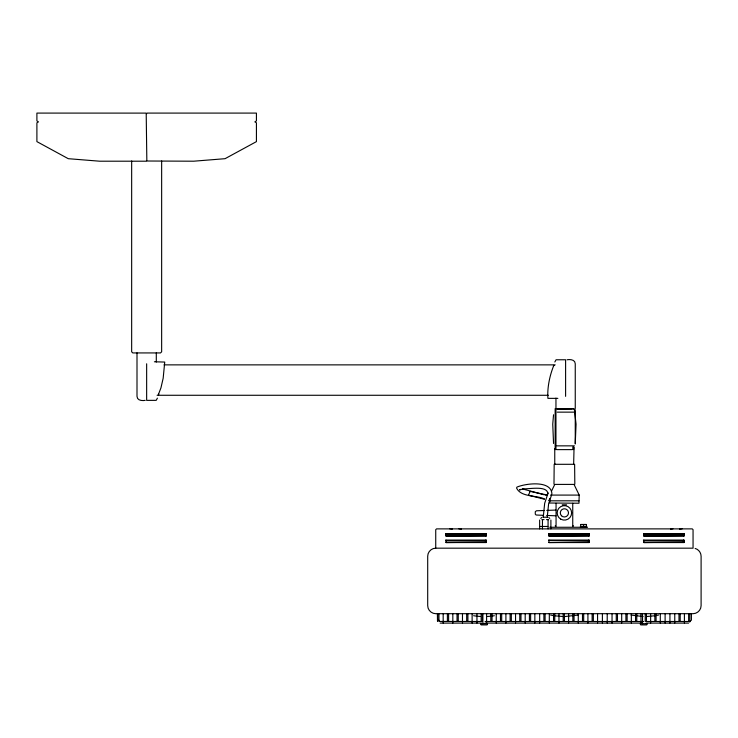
<?xml version="1.0" encoding="UTF-8"?>
<svg xmlns="http://www.w3.org/2000/svg" width="738" height="738" viewBox="0 0 738 738"><rect width="100%" height="100%" fill="white"/><g stroke="black" fill="none" stroke-linecap="round" stroke-linejoin="round"><path stroke-width="1.11" d="M543.269 516.923L544.681 503.298L548.131 492.892M547.255 516.96L548.638 503.602L551.655 494.709M547.891 493.713C547.282 485.272 529.736 489.174 522.679 488.851L523.583 488.704L519.534 490.014L520.318 489.34M551.895 493.879C551.36 479.921 525.188 483.501 516.904 487.126L516.582 488.095C521.139 497.375 536.166 495.087 544.478 498.934M553.546 414.756L552.744 424.147L553.546 443.483M575.253 443.483L576.064 424.147L574.45 410.227M146.659 113.717L147.286 113.089L256.427 113.089L256.427 120.931L254.859 121.871L256.427 122.812L256.427 141.622L225.062 158.688L193.707 161.198L146.844 161.013L146.198 113.108L36.9 113.089L36.9 120.931L38.468 121.871L36.9 122.812L36.9 141.622L68.265 158.688L99.621 161.198L146.041 161.198L146.659 160.57M553.86 365.347C549.782 375.135 547.135 387.754 547.91 398.363L557.863 398.363M553.97 365.356L553.38 365.928M157.415 398.16L156.188 400.356L146.65 400.374L146.65 363.788M554.838 361.98L556.065 359.775L565.603 359.766L565.603 396.352M551.48 491.204L554.773 484.405L574.026 484.405L579.21 495.087L579.007 500.816L549.792 500.816L549.589 503.021L579.007 503.224L579.007 500.816M451.859 529.478L452.219 528.878L449.802 528.878M460.992 529.478L461.351 528.878L458.935 528.878M529.543 492.025L530.124 491.36L547.513 495.087M445.992 536.065L485.669 535.659L486.204 533.648L445.992 533.648L445.992 536.065L486.204 536.065L486.204 533.648L485.669 535.659L486.204 536.065M485.272 540.853L485.798 540.133M445.992 540.133L445.992 542.55L485.669 542.144L486.204 540.133L486.204 542.55L485.669 542.144L486.204 540.133L445.595 540.133M548.924 536.065L588.601 535.659L589.127 533.648L548.924 533.648L548.924 536.065L589.127 536.065L589.127 533.648L588.601 535.659L589.127 536.065M588.195 540.853L588.73 540.133M548.924 540.133L548.924 542.55L588.601 542.144L589.127 540.133L589.127 542.55L588.601 542.144L589.127 540.133L548.519 540.133M643.813 536.065L683.489 535.659L684.015 533.648L643.813 533.648L643.813 536.065L684.015 536.065L684.015 533.648L683.489 535.659L684.015 536.065M683.084 540.853L683.609 540.133M643.813 540.133L643.813 542.55L683.489 542.144L684.015 540.133L684.015 542.55L683.489 542.144L684.015 540.133L643.407 540.133M540.76 518.427L541.655 517.541M573.647 464.193L574.053 447.357M672.945 528.878L670.538 528.878L670.897 529.478M682.078 528.878L679.67 528.878L680.03 529.478M574.653 409.193L575.253 408.418L575.253 363.788C575.225 359.618 570.133 359.212 567.052 359.766M528.639 494.801L530.124 491.36M555.52 525.908L555.16 525.908M578.168 615.068L564.395 616.59M656.027 615.566L658.573 615.068M491.766 616.092L494.349 615.732M655.169 615.732L646.543 616.544M562.245 504.82L566.563 504.82M435.734 548.177L435.734 529.681L436.545 528.878L692.253 528.878L693.056 529.681L693.056 548.177L435.734 548.177C431.435 548.149 427.671 551.913 427.699 556.221L427.699 605.649C427.671 609.957 431.435 613.721 435.734 613.693L693.056 613.693C697.364 613.721 701.128 609.957 701.1 605.649L701.1 556.221C701.082 552.661 698.572 549.386 695.141 548.454M487.449 616.488L490.908 616.202M544.487 510.493L536.443 510.788L535.281 511.729L535.281 514.128L536.129 515.013L543.334 515.327M546.775 510.41L555.963 510.069M154.39 361.777L164.731 362.072L163.172 378.234L160.939 387.902L158.283 394.784L158.873 394.193M164.011 364.867L555.179 364.867M157.102 395.273L548.279 395.273M145.202 400.374C142.12 400.928 137.037 400.522 137 396.352L137 352.865M556.766 408.612L572.042 408.612M557.07 409.332L571.858 409.221M557.245 412.145L575.253 412.145L574.45 411.343M556.766 445.853L574.45 445.853M556.766 449.626L572.042 449.626M550.511 495.087L579.21 495.087M542.873 517.218L547.651 517.218M541.849 519.626L544.007 519.626M546.507 519.626L548.675 519.626M580.723 524.45L586.35 524.45M540.096 526.462L547.845 526.462M580.317 526.867L586.756 526.867M549.764 527.264L587.559 527.264M446.195 534.008L485.936 534.008M549.118 534.008L588.859 534.008M644.006 534.008L683.748 534.008M446.398 534.367L446.398 535.659L445.992 533.648L446.398 534.367L485.669 534.367M549.321 534.367L549.321 535.659L548.924 533.648L549.321 534.367L588.601 534.367M644.209 534.367L644.209 535.659L643.813 533.648L644.209 534.367L683.489 534.367M445.789 540.493L485.936 540.493M588.859 540.493L548.721 540.493L588.601 540.853M643.61 540.493L683.748 540.493M445.992 540.853L485.669 540.853M643.813 540.853L683.489 540.853M445.992 542.55L486.204 542.55M548.924 542.55L589.127 542.55M643.813 542.55L684.015 542.55M481.637 621.497L439.903 621.451M485.087 621.497L643.711 621.497M646.008 621.497L688.536 621.497M440.152 623.103L481.573 623.103M485.023 623.103L642.623 623.103M646.073 623.103L688.637 623.103M480.659 623.702L487.532 623.702M640.28 623.702L647.152 623.702M480.659 624.311L481.139 624.911L487.052 624.911L487.532 624.311M640.28 624.311L640.759 624.911L646.673 624.911L647.152 624.311M643.075 616.544L631.045 615.068M563.528 616.562L554.893 615.852M546.775 515.456L555.963 515.797M477.062 616.202L480.521 616.488M573.149 525.908L573.509 525.908M473.621 615.732L476.204 616.092M550.631 615.068L554.035 615.732M545.299 495.041L547.356 495.466M544.229 494.801L522.513 488.925M544.321 499.22L528.657 495.235M548.463 500.263L550.539 500.779M574.653 409.359L575.253 410.144L575.253 443.99M555.354 464.276L554.755 463.501L554.755 448.51M548.869 517.541L549.755 518.427M549.792 500.816L549.589 498.399M439.175 620.889L438.999 620.234M437.486 621.018L437.394 613.813M691.405 613.813L691.405 620.344M689.845 613.776L689.845 621.248M688.637 613.776L688.637 621.248M684.412 613.776L684.412 623.084M680.196 613.776L680.196 621.248M678.988 613.776L678.988 621.248M674.763 613.776L674.763 623.084M669.938 613.776L669.938 623.084M665.113 613.776L665.113 623.084M660.289 613.776L660.289 623.084M656.073 613.776L656.073 621.248M654.864 613.776L654.864 621.248M650.639 613.776L650.639 623.084M646.423 613.776L646.423 621.248M645.215 613.776L645.215 621.248M642.512 613.712L642.512 623.702M640.99 613.776L640.99 623.084M636.774 613.776L636.774 621.248M635.566 613.776L635.566 621.248M631.341 613.776L631.341 623.084M627.125 613.776L627.125 621.248M625.916 613.776L625.916 621.248M621.691 613.776L621.691 623.084M617.466 613.776L617.466 621.248M616.267 613.776L616.267 621.248M612.042 613.776L612.042 623.084M607.217 613.776L607.217 623.084M602.393 613.776L602.393 623.084M597.568 613.776L597.568 623.084M593.343 613.776L593.343 621.248M592.144 613.776L592.144 621.248M587.918 613.776L587.918 623.084M586.433 526.867L586.433 524.653L580.64 524.653L580.64 526.867M583.693 613.776L583.693 621.248M583.537 524.653L583.537 526.867M582.494 613.776L582.494 621.248M578.269 613.776L578.269 623.084M574.819 484.202L574.616 464.303L554.183 464.303L553.98 484.202M574.044 613.776L574.044 621.248M573.647 408.612L573.647 409.313M573.647 446.877L573.647 449.626M572.845 408.612L572.845 409.313M572.845 446.877L572.845 449.626M572.845 613.776L572.845 621.248M572.743 503.288L572.743 526.452M568.62 613.776L568.62 623.084M564.395 613.776L564.395 621.248M563.195 613.776L563.195 621.248M558.97 613.776L558.97 623.084M555.954 398.114L555.954 408.418M555.954 408.612L555.954 449.626M556.055 503.288L556.055 526.452M555.151 408.612L555.151 449.626M554.745 613.776L554.745 621.248M553.546 613.776L553.546 621.248M550.889 520.032L550.889 526.065M550.889 526.867L550.889 528.878M549.321 613.776L549.321 623.084M548.076 520.032L548.076 526.065M548.076 526.867L548.076 528.878M545.096 613.776L545.096 621.248M543.897 613.776L543.897 621.248M542.448 520.032L542.448 526.065M542.448 526.867L542.448 528.878M539.635 520.032L539.635 526.065M539.635 526.867L539.635 528.878M539.672 613.776L539.672 623.084M534.847 613.776L534.847 623.084M530.622 613.776L530.622 621.248M529.423 613.776L529.423 621.248M525.198 613.776L525.198 623.084M520.973 613.776L520.973 621.248M519.773 613.776L519.773 621.248M515.548 613.776L515.548 623.084M511.323 613.776L511.323 621.248M510.124 613.776L510.124 621.248M505.899 613.776L505.899 623.084M501.674 613.776L501.674 621.248M500.465 613.776L500.465 621.248M496.25 613.776L496.25 623.084M492.025 613.776L492.025 621.248M490.816 613.776L490.816 621.248M486.6 613.776L486.6 623.084M482.892 613.712L482.892 623.702M482.375 613.776L482.375 621.248M481.167 613.776L481.167 621.248M476.951 613.776L476.951 623.084M472.126 613.776L472.126 623.084M467.901 613.776L467.901 621.248M466.693 613.776L466.693 621.248M462.477 613.776L462.477 623.084M458.252 613.776L458.252 621.248M457.043 613.776L457.043 621.248M452.828 613.776L452.828 623.084M448.603 613.776L448.603 621.248M447.394 613.776L447.394 621.248M443.178 613.776L443.178 623.084M438.953 613.776L438.953 621.248M437.745 613.776L437.745 621.248M161.65 160.985L161.65 351.805L160.515 352.93L132.794 352.93L131.659 351.805L131.659 160.985M156.299 352.865L156.299 362.026M690.528 620.806A2.011 2.011 0 0 1 690.325 621.295M690.012 621.71A2.011 2.011 0 0 1 689.596 622.033M560.779 519.146A7.242 7.242 0 0 0 571.636 512.873A7.242 7.242 0 0 0 560.779 506.609A7.242 7.242 0 0 0 560.779 519.146M561.498 515.77A4.096 4.096 0 0 0 568.361 513.934A4.096 4.096 0 0 0 563.343 508.916A4.096 4.096 0 0 0 561.498 515.77"/></g></svg>
